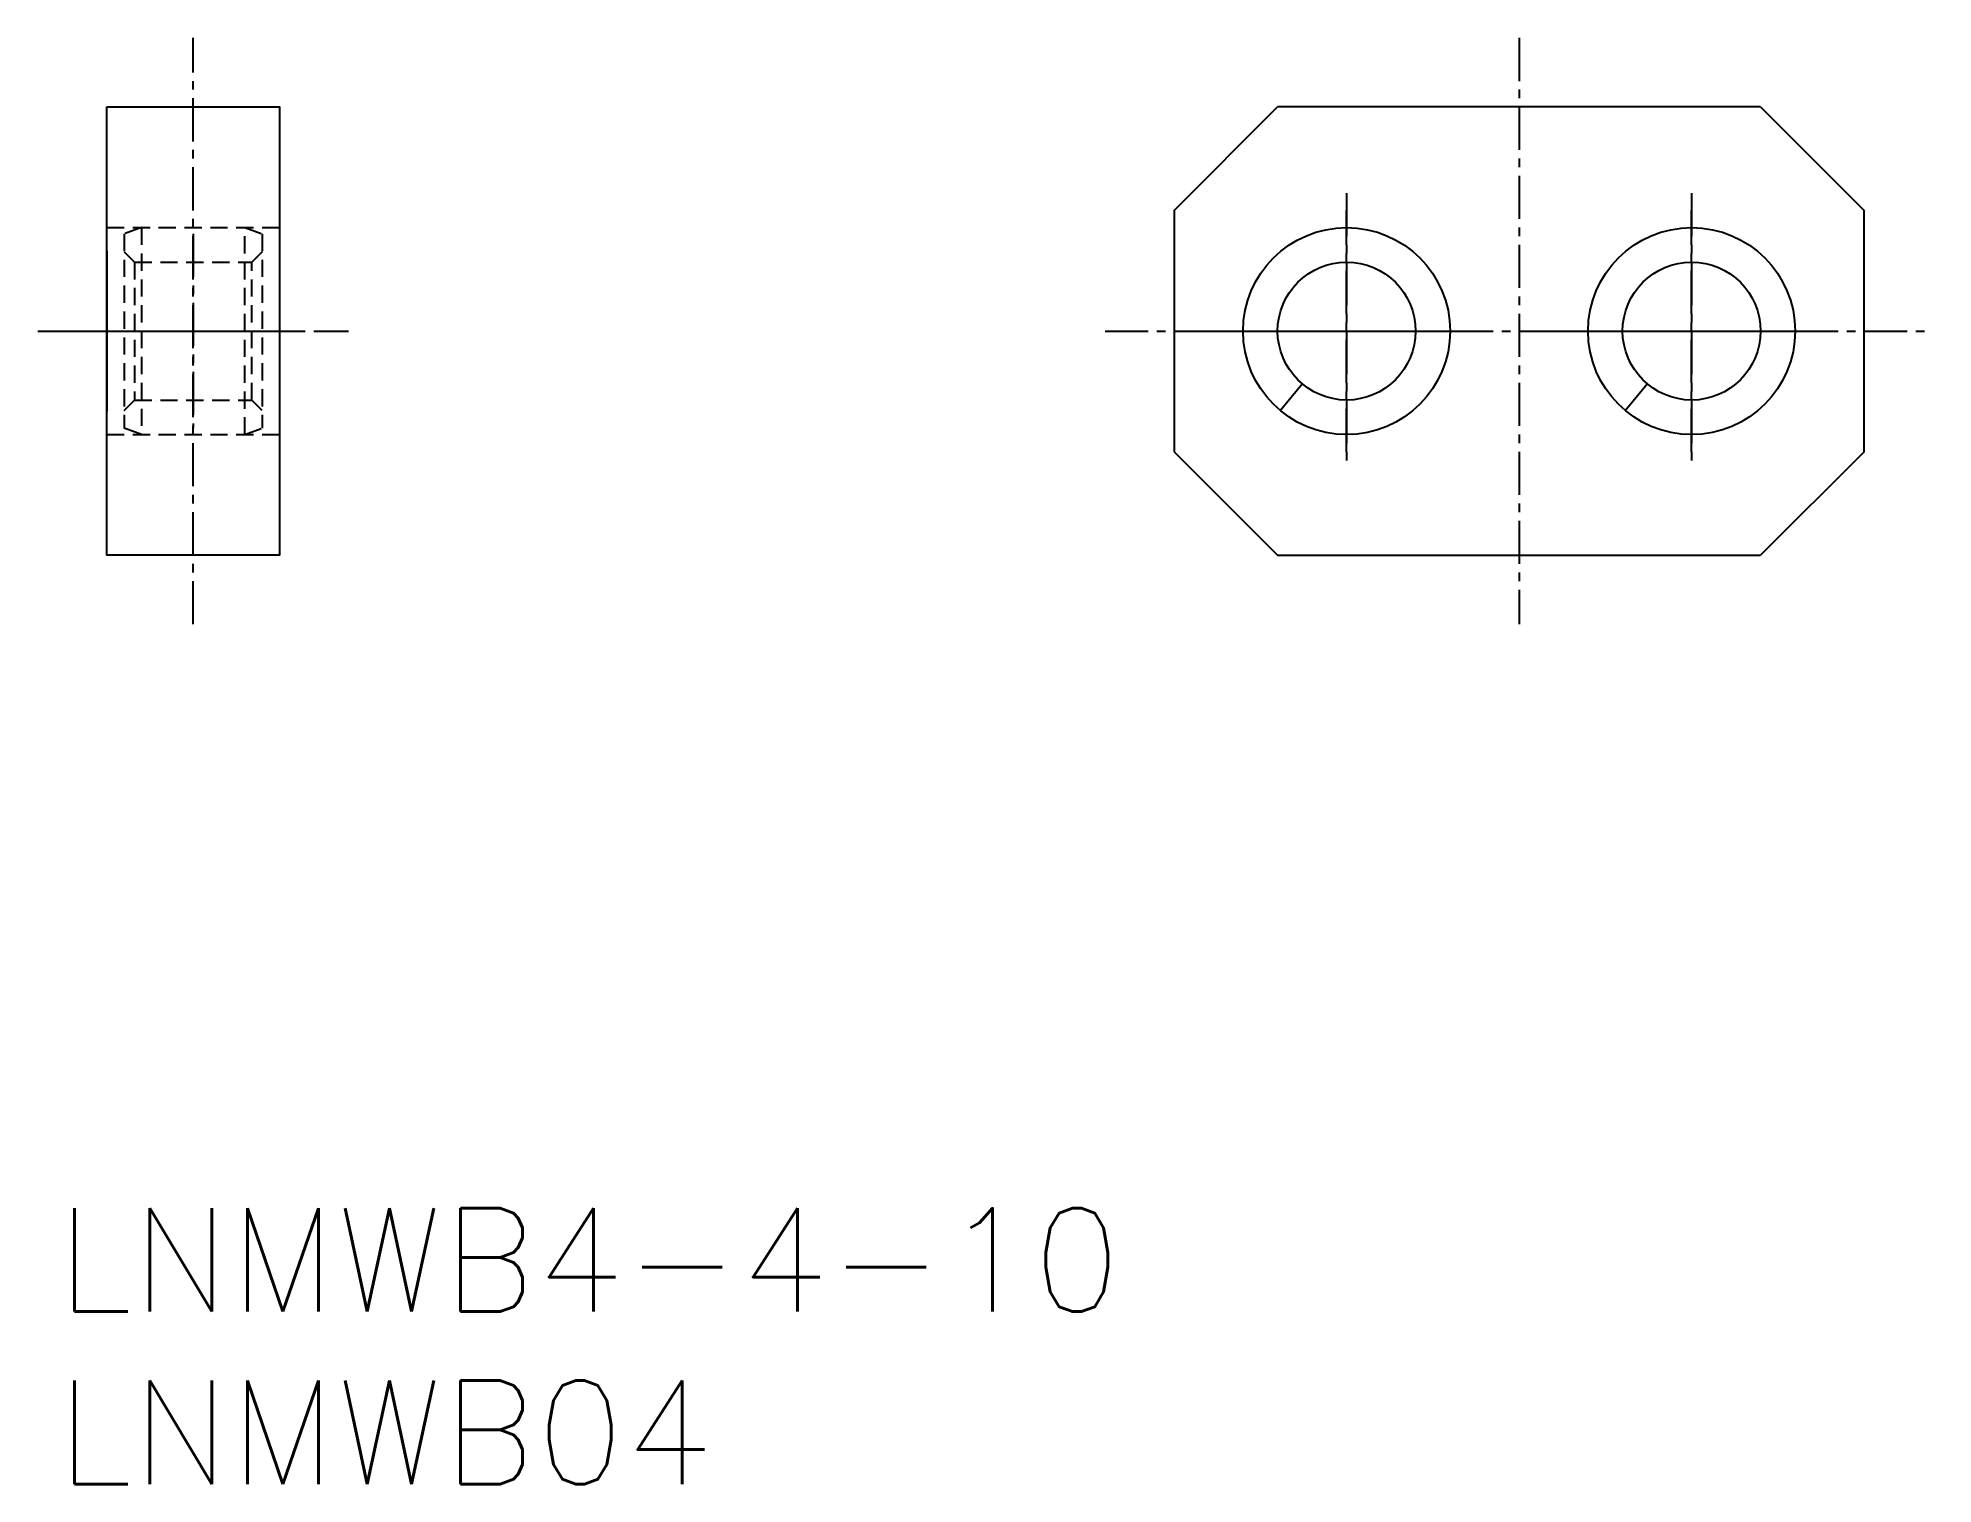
# Model space of a CAD drawing. Extents: x 104.9 to 159.9, y 69 to 110.9.
import ezdxf
from ezdxf.enums import TextEntityAlignment as Align

# ---------------------------------------------------------------- set-up
doc = ezdxf.new("R2010")
doc.units = 0
doc.header["$MEASUREMENT"] = 0
doc.linetypes.add('CENTER', pattern=[2, 1.25, -0.25, 0.25, -0.25])
doc.linetypes.add('DASHED', pattern=[0.75, 0.5, -0.25])
doc.layers.get('0').update_dxf_attribs({"linetype": 'CONTINUOUS'})
doc.layers.get('DEFPOINTS').update_dxf_attribs({"linetype": 'CONTINUOUS'})
doc.layers.add('CENTER', color=1, linetype='CENTER')
doc.styles.get("Standard").update_dxf_attribs({"font": 'txt.shx', "bigfont": 'extfont.shx'})

msp = doc.modelspace()

# ---------------------------------------------------------------- linework, layer by layer
at = {"color": 7, "linetype": 'Continuous'}
for p, q in [((137.86, 105.937), (140.86, 108.937)), ((154.86, 108.937), (140.86, 108.937)), ((154.86, 108.937), (157.86, 105.937)), ((137.86, 105.937), (137.86, 98.937)), ((157.86, 98.937), (157.86, 105.937)), ((106.925, 104.755), (106.925, 100.119)), ((111.925, 104.755), (111.925, 100.119)), ((109.425, 100.937), (109.425, 100.937)), ((140.931, 100.139), (141.574, 100.905)), ((150.931, 100.139), (151.574, 100.905)), ((107.925, 99.437), (107.425, 99.619)), ((137.86, 98.937), (140.86, 95.937)), ((157.86, 98.937), (154.86, 95.937)), ((140.86, 95.937), (154.86, 95.937))]:
    msp.add_line(p, q, dxfattribs=at)
at = {"color": 7, "linetype": 'DASHED'}
msp.add_line((106.925, 105.437), (111.925, 105.437), dxfattribs=at)
at = {"color": 3, "linetype": 'DASHED'}
for p, q in [((111.425, 104.737), (111.125, 104.437)), ((107.425, 100.137), (107.725, 100.437)), ((108.325, 100.437), (108.325, 100.437)), ((108.925, 100.437), (108.925, 100.437))]:
    msp.add_line(p, q, dxfattribs=at)
at = {"color": 7, "linetype": 'Continuous'}
msp.add_lwpolyline([(106.925, 108.937), (111.925, 108.937), (111.925, 95.937), (106.925, 95.937)], close=True, dxfattribs=at)
for centre, radius in [((142.86, 102.437), 3), ((152.86, 102.437), 3), ((142.86, 102.437), 2), ((152.86, 102.437), 2)]:
    msp.add_circle(centre, radius, dxfattribs=at)
at = {"layer": 'CENTER', "color": 1, "linetype": 'CENTER'}
for p, q in [((109.425, 93.937), (109.425, 110.937)), ((147.86, 110.937), (147.86, 93.937)), ((142.86, 106.437), (142.86, 98.437)), ((152.86, 106.437), (152.86, 98.437)), ((142.86, 98.937), (142.86, 105.937)), ((152.86, 98.937), (152.86, 105.937)), ((109.425, 105.255), (109.425, 99.619)), ((104.925, 102.437), (113.925, 102.437)), ((105.836, 102.437), (112.425, 102.437)), ((135.86, 102.437), (159.86, 102.437)), ((138.86, 102.437), (146.86, 102.437)), ((148.86, 102.437), (156.86, 102.437))]:
    msp.add_line(p, q, dxfattribs=at)
at = {"layer": 'DEFPOINTS', "color": 0, "linetype": 'DASHED'}
for p, q in [((107.925, 105.437), (107.425, 105.255)), ((107.425, 105.255), (107.425, 99.619)), ((107.925, 105.437), (107.925, 99.437)), ((110.925, 99.437), (110.925, 105.437)), ((110.925, 105.437), (111.425, 105.255)), ((111.425, 105.255), (111.425, 99.619)), ((107.425, 104.737), (107.725, 104.437)), ((107.725, 104.437), (107.725, 100.437)), ((107.725, 104.437), (111.125, 104.437)), ((111.125, 100.437), (111.125, 104.437)), ((107.725, 100.437), (111.125, 100.437)), ((111.425, 100.137), (111.125, 100.437)), ((106.925, 99.437), (111.925, 99.437)), ((110.925, 99.437), (111.425, 99.619))]:
    msp.add_line(p, q, dxfattribs=at)

# ---------------------------------------------------------------- texts
at = {"color": 7, "linetype": 'Continuous'}
for s, p in [('LNMWB4-4-10', (105.471, 75.508)), ('LNMWB04', (105.471, 70.508))]:
    msp.add_text(s, height=3, dxfattribs=at).set_placement(p, align=Align.MIDDLE_LEFT)

doc.saveas('drawing.dxf')
